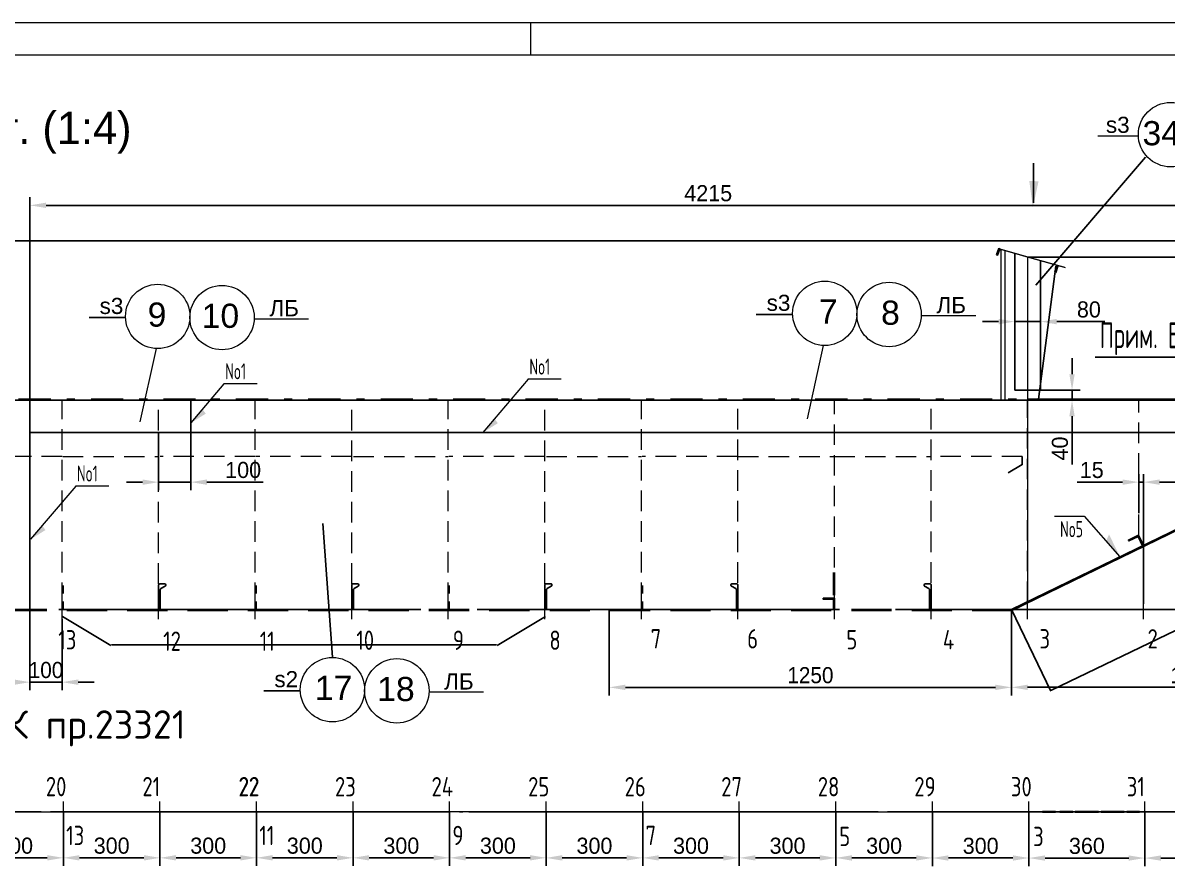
# Model space of a CAD drawing. Header units: millimetres. Extents: x 149544 to 197467, y -3118 to 25363.
# Drawn here: x 158194 to 161749, y 19391 to 22010 of the extents above; entities that cross this region are included whole.
import ezdxf

# ---------------------------------------------------------------- set-up
doc = ezdxf.new("R2010")
doc.units = ezdxf.units.MM
doc.header["$MEASUREMENT"] = 0
for name, pattern in [('DASH1', [187.5, 125, -62.5]), ('DASH13', [50, 25, -25]), ('DASH2', [1300, 1125, -75, 25, -75]), ('DASH5', [225, 100, -50, 25, -50]), ('K5LT32768', [0]), ('K5LT32769', [0]), ('K5LT32777', [95.25, 63.5, -31.75]), ('K5LT32778', [0]), ('K5LT32781', [90, 40, -20, 10, -20]), ('K5LT32784', [95.25, 63.5, -31.75]), ('K5LT32790', [520, 450, -30, 10, -30])]:
    doc.linetypes.add(name, pattern=pattern)
for name, color, linetype in [('pen_035', 1, 'Continuous'), ('pen_7', 1, 'Continuous'), ('Weld', 7, 'Continuous')]:
    doc.layers.add(name, color=color, linetype=linetype)
doc.layers.add('размеры', color=250, linetype='Continuous', lineweight=18)
doc.styles.add('KTEXTSTYLE', font='GOST_AU.SHX', dxfattribs={"width": 0.96, "height": 5})
doc.styles.add('style5', font='arial.ttf', dxfattribs={"height": 3})
doc.dimstyles.new('PB20', dxfattribs={"dimscale": 20, "dimtxt": 2.5, "dimasz": 2.5, "dimexe": 1.25, "dimexo": 0, "dimtad": 1, "dimdec": 0, "dimtxsty": 'Standard', "dimcen": 2.5, "dimclrd": 7, "dimclre": 7, "dimclrt": 4, "dimadec": 0, "dimazin": 0, "dimtfac": 1, "dimtdec": 0, "dimtmove": 0, "dimatfit": 3, "dimfxl": 1.25, "dimarcsym": 0})
doc.dimstyles.new('PB5', dxfattribs={"dimscale": 20, "dimtxt": 2.5, "dimasz": 2.5, "dimexe": 1.25, "dimexo": 0, "dimtad": 1, "dimdec": 0, "dimlfac": 0.25, "dimtxsty": 'Standard', "dimcen": 2.5, "dimclrd": 7, "dimclre": 7, "dimclrt": 4, "dimadec": 0, "dimazin": 0, "dimtfac": 1, "dimtdec": 0, "dimtmove": 0, "dimatfit": 3, "dimfxl": 1.25, "dimarcsym": 0})

# ---------------------------------------------------------------- blocks, each defined once
blk = doc.blocks.new('*D2365')
at = {"color": 7, "lineweight": -2}
for p, q in [((160015.5, 20188.1), (160015.5, 19921.3)), ((161265.5, 20188.1), (161265.5, 19921.3)), ((160065.5, 19946.3), (161215.5, 19946.3))]:
    blk.add_line(p, q, dxfattribs=at)
at = {"color": 7}
for points in [[(160065.5, 19954.6), (160065.5, 19937.9), (160015.5, 19946.3)], [(161215.5, 19954.6), (161215.5, 19937.9), (161265.5, 19946.3)]]:
    blk.add_solid(points, dxfattribs=at)
at = {"layer": 'Defpoints', "color": 0}
for p in [(160015.5, 20188.1), (161265.5, 20188.1), (161265.5, 19946.3)]:
    blk.add_point(p, dxfattribs=at)
at = {"color": 4, "insert": (160640.5, 19983.8), "char_height": 50, "attachment_point": 5}
blk.add_mtext('\\H50.0;\\W0.965;\\Q0;\\H50.0;\\W0.965;\\Q0;\\Q0;1250', dxfattribs=at)
blk = doc.blocks.new('*D2366')
at = {"color": 7, "lineweight": -2}
for p, q in [((162395.5, 20738.1), (162395.5, 19921.4)), ((161265.5, 19987.4), (161265.5, 19921.4)), ((161315.5, 19946.4), (162345.5, 19946.4))]:
    blk.add_line(p, q, dxfattribs=at)
at = {"color": 7}
for points in [[(161315.5, 19954.7), (161315.5, 19938), (161265.5, 19946.4)], [(162345.5, 19954.7), (162345.5, 19938), (162395.5, 19946.4)]]:
    blk.add_solid(points, dxfattribs=at)
at = {"layer": 'Defpoints', "color": 0}
for p in [(162395.5, 20738.1), (161265.5, 19987.4), (162395.5, 19946.4)]:
    blk.add_point(p, dxfattribs=at)
at = {"color": 4, "insert": (161830.5, 19983.9), "char_height": 50, "attachment_point": 5}
blk.add_mtext('\\H50.0;\\W0.965;\\Q0;\\H50.0;\\W0.965;\\Q0;\\Q0;1130', dxfattribs=at)
blk = doc.blocks.new('*D2369')
at = {"color": 7, "lineweight": -2}
for p, q in [((158215.5, 20186.9), (158215.5, 19937.4)), ((158315.5, 20158), (158315.5, 19937.4)), ((158165.5, 19962.4), (158115.5, 19962.4)), ((158315.5, 19962.4), (158215.5, 19962.4)), ((158365.5, 19962.4), (158415.5, 19962.4))]:
    blk.add_line(p, q, dxfattribs=at)
at = {"color": 7}
for points in [[(158165.5, 19970.8), (158165.5, 19954.1), (158215.5, 19962.4)], [(158365.5, 19970.8), (158365.5, 19954.1), (158315.5, 19962.4)]]:
    blk.add_solid(points, dxfattribs=at)
at = {"layer": 'Defpoints', "color": 0}
for p in [(158215.5, 20186.9), (158315.5, 20158), (158215.5, 19962.4)]:
    blk.add_point(p, dxfattribs=at)
at = {"color": 4, "insert": (158265.5, 19999.9), "char_height": 50, "attachment_point": 5}
blk.add_mtext('\\H50.0;\\W0.965;\\Q0;\\H50.0;\\W0.965;\\Q0;\\Q0;100', dxfattribs=at)
blk = doc.blocks.new('*D2378')
at = {"color": 7, "lineweight": -2}
for p, q in [((161660.5, 20487.7), (161660.5, 20608.7)), ((161675.5, 20205.4), (161675.5, 20608.7)), ((161610.5, 20583.7), (161468.9, 20583.7)), ((161675.5, 20583.7), (161660.5, 20583.7)), ((161725.5, 20583.7), (161775.5, 20583.7))]:
    blk.add_line(p, q, dxfattribs=at)
at = {"color": 7}
for points in [[(161610.5, 20592), (161610.5, 20575.3), (161660.5, 20583.7)], [(161725.5, 20592), (161725.5, 20575.3), (161675.5, 20583.7)]]:
    blk.add_solid(points, dxfattribs=at)
at = {"layer": 'Defpoints', "color": 0}
for p in [(161660.5, 20583.7), (161660.5, 20487.7), (161675.5, 20205.4)]:
    blk.add_point(p, dxfattribs=at)
at = {"color": 4, "insert": (161514.7, 20621.2), "char_height": 50, "attachment_point": 5}
blk.add_mtext('15', dxfattribs=at)
blk = doc.blocks.new('*D2380')
at = {"color": 7, "lineweight": -2}
blk.add_arc((161272.4, 20188.1), 579.8, 4.9425, 21.0109, dxfattribs=at)
at = {"color": 7}
for points in [[(161806, 20392.7), (161821.3, 20399.3), (161793.7, 20441.8)], [(161858.4, 20238.4), (161841.7, 20237.7), (161852.2, 20188.1)]]:
    blk.add_solid(points, dxfattribs=at)
at = {"layer": 'Defpoints', "color": 0}
for p in [(162396.8, 20735.4), (161845.6, 20275.3), (152877.7, 20188.1), (161266.8, 20185.4), (161852.2, 20188.1)]:
    blk.add_point(p, dxfattribs=at)
at = {"color": 4, "insert": (161873.9, 20326.7), "char_height": 50, "attachment_point": 5, "rotation": 282.9767}
blk.add_mtext('26°', dxfattribs=at)
blk = doc.blocks.new('*D2381')
at = {"color": 7, "lineweight": -2}
blk.add_line((152874.6, 20181.8), (152788.8, 20181.8), dxfattribs=at)
blk.add_arc((153333.6, 20181.8), 519.8, 149.0633, 174.4868, dxfattribs=at)
at = {"color": 7}
for points in [[(152880.8, 20453.6), (152894.7, 20444.4), (152915.5, 20490.6)], [(152824.5, 20231.3), (152807.9, 20232.1), (152813.8, 20181.8)]]:
    blk.add_solid(points, dxfattribs=at)
at = {"layer": 'Defpoints', "color": 0}
for p in [(152687.5, 20659), (152859.9, 20395.7), (152874.6, 20181.8), (153323.4, 20189.3), (161849, 20181.8)]:
    blk.add_point(p, dxfattribs=at)
at = {"color": 4, "insert": (152782.3, 20263.2), "char_height": 50, "attachment_point": 5, "rotation": 81.5995}
blk.add_mtext('36°', dxfattribs=at)
blk = doc.blocks.new('*D2426')
at = {"color": 7, "lineweight": -2}
for p, q in [((152565.5, 20910.9), (152565.5, 21358.2)), ((152615.5, 21333.2), (162345.5, 21333.2)), ((162395.5, 20907.9), (162395.5, 21358.2))]:
    blk.add_line(p, q, dxfattribs=at)
at = {"color": 7}
for points in [[(152615.5, 21341.6), (152615.5, 21324.9), (152565.5, 21333.2)], [(162345.5, 21341.6), (162345.5, 21324.9), (162395.5, 21333.2)]]:
    blk.add_solid(points, dxfattribs=at)
at = {"layer": 'Defpoints', "color": 0}
for p in [(162395.5, 21333.2), (152565.5, 20910.9), (162395.5, 20907.9)]:
    blk.add_point(p, dxfattribs=at)
at = {"color": 4, "insert": (157480.5, 21370.7), "char_height": 50, "attachment_point": 5}
blk.add_mtext('9830', dxfattribs=at)
blk = doc.blocks.new('*D2452')
at = {"color": 7, "lineweight": -2}
for p, q in [((158019.5, 19560), (158019.5, 19391.8)), ((158319.5, 19560), (158319.5, 19391.8)), ((158069.5, 19416.8), (158269.5, 19416.8))]:
    blk.add_line(p, q, dxfattribs=at)
at = {"color": 7}
for points in [[(158069.5, 19425.2), (158069.5, 19408.5), (158019.5, 19416.8)], [(158269.5, 19425.2), (158269.5, 19408.5), (158319.5, 19416.8)]]:
    blk.add_solid(points, dxfattribs=at)
at = {"layer": 'Defpoints', "color": 0}
for p in [(158019.5, 19560), (158319.5, 19560), (158319.5, 19416.8)]:
    blk.add_point(p, dxfattribs=at)
at = {"color": 4, "insert": (158169.5, 19454.3), "char_height": 50, "attachment_point": 5}
blk.add_mtext('300', dxfattribs=at)
blk = doc.blocks.new('*D2453')
at = {"color": 7, "lineweight": -2}
for p, q in [((158319.5, 19560), (158319.5, 19391.8)), ((158619.5, 19560), (158619.5, 19391.8)), ((158369.5, 19416.8), (158569.5, 19416.8))]:
    blk.add_line(p, q, dxfattribs=at)
at = {"color": 7}
for points in [[(158369.5, 19425.2), (158369.5, 19408.5), (158319.5, 19416.8)], [(158569.5, 19425.2), (158569.5, 19408.5), (158619.5, 19416.8)]]:
    blk.add_solid(points, dxfattribs=at)
at = {"layer": 'Defpoints', "color": 0}
for p in [(158319.5, 19560), (158619.5, 19560), (158619.5, 19416.8)]:
    blk.add_point(p, dxfattribs=at)
at = {"color": 4, "insert": (158469.5, 19454.3), "char_height": 50, "attachment_point": 5}
blk.add_mtext('300', dxfattribs=at)
blk = doc.blocks.new('*D2454')
at = {"color": 7, "lineweight": -2}
for p, q in [((158619.5, 19560), (158619.5, 19391.8)), ((158919.5, 19560), (158919.5, 19391.8)), ((158669.5, 19416.8), (158869.5, 19416.8))]:
    blk.add_line(p, q, dxfattribs=at)
at = {"color": 7}
for points in [[(158669.5, 19425.2), (158669.5, 19408.5), (158619.5, 19416.8)], [(158869.5, 19425.2), (158869.5, 19408.5), (158919.5, 19416.8)]]:
    blk.add_solid(points, dxfattribs=at)
at = {"layer": 'Defpoints', "color": 0}
for p in [(158619.5, 19560), (158919.5, 19560), (158919.5, 19416.8)]:
    blk.add_point(p, dxfattribs=at)
at = {"color": 4, "insert": (158769.5, 19454.3), "char_height": 50, "attachment_point": 5}
blk.add_mtext('300', dxfattribs=at)
blk = doc.blocks.new('*D2455')
at = {"color": 7, "lineweight": -2}
for p, q in [((158919.5, 19560), (158919.5, 19391.8)), ((159219.5, 19560), (159219.5, 19391.8)), ((158969.5, 19416.8), (159169.5, 19416.8))]:
    blk.add_line(p, q, dxfattribs=at)
at = {"color": 7}
for points in [[(158969.5, 19425.2), (158969.5, 19408.5), (158919.5, 19416.8)], [(159169.5, 19425.2), (159169.5, 19408.5), (159219.5, 19416.8)]]:
    blk.add_solid(points, dxfattribs=at)
at = {"layer": 'Defpoints', "color": 0}
for p in [(158919.5, 19560), (159219.5, 19560), (159219.5, 19416.8)]:
    blk.add_point(p, dxfattribs=at)
at = {"color": 4, "insert": (159069.5, 19454.3), "char_height": 50, "attachment_point": 5}
blk.add_mtext('300', dxfattribs=at)
blk = doc.blocks.new('*D2456')
at = {"color": 7, "lineweight": -2}
for p, q in [((159219.5, 19560), (159219.5, 19391.8)), ((159519.5, 19560), (159519.5, 19391.8)), ((159269.5, 19416.8), (159469.5, 19416.8))]:
    blk.add_line(p, q, dxfattribs=at)
at = {"color": 7}
for points in [[(159269.5, 19425.2), (159269.5, 19408.5), (159219.5, 19416.8)], [(159469.5, 19425.2), (159469.5, 19408.5), (159519.5, 19416.8)]]:
    blk.add_solid(points, dxfattribs=at)
at = {"layer": 'Defpoints', "color": 0}
for p in [(159219.5, 19560), (159519.5, 19560), (159519.5, 19416.8)]:
    blk.add_point(p, dxfattribs=at)
at = {"color": 4, "insert": (159369.5, 19454.3), "char_height": 50, "attachment_point": 5}
blk.add_mtext('300', dxfattribs=at)
blk = doc.blocks.new('*D2457')
at = {"color": 7, "lineweight": -2}
for p, q in [((159519.5, 19560), (159519.5, 19391.8)), ((159819.5, 19560), (159819.5, 19391.8)), ((159569.5, 19416.8), (159769.5, 19416.8))]:
    blk.add_line(p, q, dxfattribs=at)
at = {"color": 7}
for points in [[(159569.5, 19425.2), (159569.5, 19408.5), (159519.5, 19416.8)], [(159769.5, 19425.2), (159769.5, 19408.5), (159819.5, 19416.8)]]:
    blk.add_solid(points, dxfattribs=at)
at = {"layer": 'Defpoints', "color": 0}
for p in [(159519.5, 19560), (159819.5, 19560), (159819.5, 19416.8)]:
    blk.add_point(p, dxfattribs=at)
at = {"color": 4, "insert": (159669.5, 19454.3), "char_height": 50, "attachment_point": 5}
blk.add_mtext('300', dxfattribs=at)
blk = doc.blocks.new('*D2458')
at = {"color": 7, "lineweight": -2}
for p, q in [((159819.5, 19560), (159819.5, 19391.6)), ((160119.5, 19560), (160119.5, 19391.6)), ((159869.5, 19416.6), (160069.5, 19416.6))]:
    blk.add_line(p, q, dxfattribs=at)
at = {"color": 7}
for points in [[(159869.5, 19425), (159869.5, 19408.3), (159819.5, 19416.6)], [(160069.5, 19425), (160069.5, 19408.3), (160119.5, 19416.6)]]:
    blk.add_solid(points, dxfattribs=at)
at = {"layer": 'Defpoints', "color": 0}
for p in [(159819.5, 19560), (160119.5, 19560), (160119.5, 19416.6)]:
    blk.add_point(p, dxfattribs=at)
at = {"color": 4, "insert": (159969.5, 19454.1), "char_height": 50, "attachment_point": 5}
blk.add_mtext('300', dxfattribs=at)
blk = doc.blocks.new('*D2459')
at = {"color": 7, "lineweight": -2}
for p, q in [((160119.5, 19560), (160119.5, 19391.6)), ((160419.5, 19560), (160419.5, 19391.6)), ((160169.5, 19416.6), (160369.5, 19416.6))]:
    blk.add_line(p, q, dxfattribs=at)
at = {"color": 7}
for points in [[(160169.5, 19425), (160169.5, 19408.3), (160119.5, 19416.6)], [(160369.5, 19425), (160369.5, 19408.3), (160419.5, 19416.6)]]:
    blk.add_solid(points, dxfattribs=at)
at = {"layer": 'Defpoints', "color": 0}
for p in [(160119.5, 19560), (160419.5, 19560), (160419.5, 19416.6)]:
    blk.add_point(p, dxfattribs=at)
at = {"color": 4, "insert": (160269.5, 19454.1), "char_height": 50, "attachment_point": 5}
blk.add_mtext('300', dxfattribs=at)
blk = doc.blocks.new('*D2460')
at = {"color": 7, "lineweight": -2}
for p, q in [((160419.5, 19560), (160419.5, 19391.6)), ((160719.5, 19560), (160719.5, 19391.6)), ((160469.5, 19416.6), (160669.5, 19416.6))]:
    blk.add_line(p, q, dxfattribs=at)
at = {"color": 7}
for points in [[(160469.5, 19425), (160469.5, 19408.3), (160419.5, 19416.6)], [(160669.5, 19425), (160669.5, 19408.3), (160719.5, 19416.6)]]:
    blk.add_solid(points, dxfattribs=at)
at = {"layer": 'Defpoints', "color": 0}
for p in [(160419.5, 19560), (160719.5, 19560), (160719.5, 19416.6)]:
    blk.add_point(p, dxfattribs=at)
at = {"color": 4, "insert": (160569.5, 19454.1), "char_height": 50, "attachment_point": 5}
blk.add_mtext('300', dxfattribs=at)
blk = doc.blocks.new('*D2461')
at = {"color": 7, "lineweight": -2}
for p, q in [((160719.5, 19560), (160719.5, 19391.5)), ((161019.5, 19560), (161019.5, 19391.5)), ((160769.5, 19416.5), (160969.5, 19416.5))]:
    blk.add_line(p, q, dxfattribs=at)
at = {"color": 7}
for points in [[(160769.5, 19424.8), (160769.5, 19408.1), (160719.5, 19416.5)], [(160969.5, 19424.8), (160969.5, 19408.1), (161019.5, 19416.5)]]:
    blk.add_solid(points, dxfattribs=at)
at = {"layer": 'Defpoints', "color": 0}
for p in [(160719.5, 19560), (161019.5, 19560), (161019.5, 19416.5)]:
    blk.add_point(p, dxfattribs=at)
at = {"color": 4, "insert": (160869.5, 19454), "char_height": 50, "attachment_point": 5}
blk.add_mtext('300', dxfattribs=at)
blk = doc.blocks.new('*D2462')
at = {"color": 7, "lineweight": -2}
for p, q in [((161019.5, 19560), (161019.5, 19391.3)), ((161319.5, 19560), (161319.5, 19391.3)), ((161069.5, 19416.3), (161269.5, 19416.3))]:
    blk.add_line(p, q, dxfattribs=at)
at = {"color": 7}
for points in [[(161069.5, 19424.6), (161069.5, 19407.9), (161019.5, 19416.3)], [(161269.5, 19424.6), (161269.5, 19407.9), (161319.5, 19416.3)]]:
    blk.add_solid(points, dxfattribs=at)
at = {"layer": 'Defpoints', "color": 0}
for p in [(161019.5, 19560), (161319.5, 19560), (161319.5, 19416.3)]:
    blk.add_point(p, dxfattribs=at)
at = {"color": 4, "insert": (161169.5, 19453.8), "char_height": 50, "attachment_point": 5}
blk.add_mtext('300', dxfattribs=at)
blk = doc.blocks.new('*D2463')
at = {"color": 7, "lineweight": -2}
for p, q in [((161319.5, 19560), (161319.5, 19391.1)), ((161679.5, 19560), (161679.5, 19391.1)), ((161369.5, 19416.1), (161629.5, 19416.1))]:
    blk.add_line(p, q, dxfattribs=at)
at = {"color": 7}
for points in [[(161369.5, 19424.4), (161369.5, 19407.8), (161319.5, 19416.1)], [(161629.5, 19424.4), (161629.5, 19407.8), (161679.5, 19416.1)]]:
    blk.add_solid(points, dxfattribs=at)
at = {"layer": 'Defpoints', "color": 0}
for p in [(161319.5, 19560), (161679.5, 19560), (161679.5, 19416.1)]:
    blk.add_point(p, dxfattribs=at)
at = {"color": 4, "insert": (161499.5, 19453.6), "char_height": 50, "attachment_point": 5}
blk.add_mtext('360', dxfattribs=at)
blk = doc.blocks.new('*D2464')
at = {"color": 7, "lineweight": -2}
for p, q in [((161679.5, 19560), (161679.5, 19391.1)), ((162039.5, 19560), (162039.5, 19391.1)), ((161729.5, 19416.1), (161989.5, 19416.1))]:
    blk.add_line(p, q, dxfattribs=at)
at = {"color": 7}
for points in [[(161729.5, 19424.4), (161729.5, 19407.8), (161679.5, 19416.1)], [(161989.5, 19424.4), (161989.5, 19407.8), (162039.5, 19416.1)]]:
    blk.add_solid(points, dxfattribs=at)
at = {"layer": 'Defpoints', "color": 0}
for p in [(161679.5, 19560), (162039.5, 19560), (162039.5, 19416.1)]:
    blk.add_point(p, dxfattribs=at)
at = {"color": 4, "insert": (161859.5, 19453.6), "char_height": 50, "attachment_point": 5}
blk.add_mtext('360', dxfattribs=at)
blk = doc.blocks.new('*D2431')
at = {"color": 7, "lineweight": -2}
for p, q in [((158215.5, 20807.9), (158215.5, 21468.4)), ((158265.5, 21443.4), (162380.5, 21443.4)), ((162430.5, 20807.9), (162430.5, 21468.4))]:
    blk.add_line(p, q, dxfattribs=at)
at = {"color": 7}
for points in [[(158265.5, 21451.7), (158265.5, 21435.1), (158215.5, 21443.4)], [(162380.5, 21451.7), (162380.5, 21435.1), (162430.5, 21443.4)]]:
    blk.add_solid(points, dxfattribs=at)
at = {"layer": 'Defpoints', "color": 0}
for p in [(162430.5, 21443.4), (158215.5, 20807.9), (162430.5, 20807.9)]:
    blk.add_point(p, dxfattribs=at)
at = {"color": 4, "insert": (160323, 21480.9), "char_height": 50, "attachment_point": 5}
blk.add_mtext('4215', dxfattribs=at)
blk = doc.blocks.new('*D2432')
at = {"color": 7, "lineweight": -2}
for p, q in [((158615.5, 20738.1), (158615.5, 20558.7)), ((158715.5, 20738.1), (158715.5, 20558.7)), ((158565.5, 20583.7), (158515.5, 20583.7)), ((158615.5, 20583.7), (158715.5, 20583.7)), ((158765.5, 20583.7), (158940.5, 20583.7))]:
    blk.add_line(p, q, dxfattribs=at)
at = {"color": 7}
for points in [[(158565.5, 20592), (158565.5, 20575.3), (158615.5, 20583.7)], [(158765.5, 20592), (158765.5, 20575.3), (158715.5, 20583.7)]]:
    blk.add_solid(points, dxfattribs=at)
at = {"layer": 'Defpoints', "color": 0}
for p in [(158615.5, 20738.1), (158715.5, 20738.1), (158715.5, 20583.7)]:
    blk.add_point(p, dxfattribs=at)
at = {"color": 4, "insert": (158878, 20621.2), "char_height": 50, "attachment_point": 5}
blk.add_mtext('100', dxfattribs=at)
blk = doc.blocks.new('*D3663')
at = {"color": 7, "lineweight": -2}
for p, q in [((161453.4, 20919), (161453.4, 20969)), ((161315, 20869), (161478.4, 20869)), ((161453.4, 20869), (161453.4, 20838.1)), ((161315.5, 20838.1), (161478.4, 20838.1)), ((161453.4, 20788.1), (161453.4, 20638.1))]:
    blk.add_line(p, q, dxfattribs=at)
at = {"color": 7}
for points in [[(161445, 20919), (161461.7, 20919), (161453.4, 20869)], [(161445, 20788.1), (161461.7, 20788.1), (161453.4, 20838.1)]]:
    blk.add_solid(points, dxfattribs=at)
at = {"layer": 'Defpoints', "color": 0}
for p in [(161315, 20869), (161315.5, 20838.1), (161453.4, 20838.1)]:
    blk.add_point(p, dxfattribs=at)
at = {"color": 4, "insert": (161415.9, 20688.1), "char_height": 50, "attachment_point": 5, "rotation": 90}
blk.add_mtext('40', dxfattribs=at)
blk = doc.blocks.new('*D3664')
at = {"color": 7, "lineweight": -2}
for p, q in [((161225.4, 21082.3), (161175.4, 21082.3)), ((161275.4, 20869), (161275.4, 21107.3)), ((161275.4, 21082.3), (161355.7, 21082.3)), ((161355.7, 20869), (161355.7, 21107.3)), ((161405.7, 21082.3), (161555.7, 21082.3))]:
    blk.add_line(p, q, dxfattribs=at)
at = {"color": 7}
for points in [[(161225.4, 21090.6), (161225.4, 21073.9), (161275.4, 21082.3)], [(161405.7, 21090.6), (161405.7, 21073.9), (161355.7, 21082.3)]]:
    blk.add_solid(points, dxfattribs=at)
at = {"layer": 'Defpoints', "color": 0}
for p in [(161355.7, 21082.3), (161275.4, 20869), (161355.7, 20869)]:
    blk.add_point(p, dxfattribs=at)
at = {"color": 4, "insert": (161505.7, 21119.8), "char_height": 50, "attachment_point": 5}
blk.add_mtext('80', dxfattribs=at)
blk = doc.blocks.new('*D3665')
at = {"color": 7, "lineweight": -2}
for p, q in [((161315.5, 21282.9), (162083.5, 21282.9)), ((162058.5, 21232.9), (162058.5, 20891.1)), ((161315.5, 20841.1), (162083.5, 20841.1))]:
    blk.add_line(p, q, dxfattribs=at)
at = {"color": 7}
for points in [[(162050.2, 21232.9), (162066.9, 21232.9), (162058.5, 21282.9)], [(162050.2, 20891.1), (162066.9, 20891.1), (162058.5, 20841.1)]]:
    blk.add_solid(points, dxfattribs=at)
at = {"layer": 'Defpoints', "color": 0}
for p in [(161315.5, 21282.9), (161315.5, 20841.1), (162058.5, 20841.1)]:
    blk.add_point(p, dxfattribs=at)
at = {"color": 4, "insert": (162021, 21062), "char_height": 50, "attachment_point": 5, "rotation": 90}
blk.add_mtext('450*', dxfattribs=at)
blk = doc.blocks.new('*D3778')
at = {"layer": 'Defpoints', "color": 0}
for p in [(162396.8, 20735.4), (162518.8, 20483.4), (161265.5, 20188.1)]:
    blk.add_point(p, dxfattribs=at)
at = {"layer": 'размеры', "color": 7, "lineweight": -2}
for p, q in [((162396.8, 20735.4), (162519.3, 20482.2)), ((161389.7, 19937.1), (162516.5, 20482.3)), ((161265.5, 20188.1), (161388, 19934.9))]:
    blk.add_line(p, q, dxfattribs=at)
at = {"layer": 'размеры', "color": 7}
for points in [[(162516.7, 20481.9), (162516.4, 20482.6), (162518.8, 20483.4)], [(161389.5, 19937.5), (161389.9, 19936.8), (161387.5, 19936.1)]]:
    blk.add_solid(points, dxfattribs=at)
at = {"layer": 'размеры', "color": 4, "insert": (161952.3, 20211.4), "char_height": 2.5, "attachment_point": 5, "rotation": 25.8166}
blk.add_mtext('1257', dxfattribs=at)

msp = doc.modelspace()

# ---------------------------------------------------------------- hatches: boundary and pattern name
for points in [[(161349.4, 21518.2), (161320.5, 21519.1), (161331.7, 21437.2)], [(161559.3, 20400.6), (161568.3, 20421.5), (161602.2, 20352)]]:
    msp.add_hatch(color=0).paths.add_polyline_path(points)

# ---------------------------------------------------------------- linework, layer by layer
at = {"color": 7, "linetype": 'K5LT32768', "lineweight": 18}
for p, q in [((168190.4, 22010.1), (151370.4, 22010.1)), ((159770.4, 22010.1), (159770.4, 21910.1))]:
    msp.add_line(p, q, dxfattribs=at)
at = {"color": 1, "linetype": 'K5LT32769', "lineweight": 18, "true_color": 0xff0000}
msp.add_line((168090.4, 21910.1), (151770.4, 21910.1), dxfattribs=at)
at = {"color": 0, "linetype": 'K5LT32768', "lineweight": 18}
for p, q in [((161533.9, 21659.7), (161659.1, 21659.7)), ((158912.4, 21091.4), (159081.4, 21091.4)), ((160985, 21101.1), (161154, 21101.1)), ((158608, 20998.4), (158557.4, 20770.5)), ((160680.6, 21008.1), (160630, 20780.1)), ((158818.4, 20889), (158715.5, 20767.6)), ((158921.7, 20889), (158818.1, 20889)), ((159763.2, 20903.5), (159623.1, 20738.1)), ((159866.6, 20903.5), (159763, 20903.5)), ((158357.7, 20571.5), (158217.6, 20406.2)), ((158461.1, 20571.5), (158357.4, 20571.5)), ((161398.5, 20477.5), (161491.4, 20477.5)), ((161491.2, 20477.5), (161602.2, 20352)), ((159455.4, 19932.2), (159624.4, 19932.2)), ((158319.5, 19528), (158319.5, 19592)), ((158619.5, 19528), (158619.5, 19592)), ((158919.5, 19528), (158919.5, 19592)), ((159219.5, 19528), (159219.5, 19592)), ((159519.5, 19528), (159519.5, 19592)), ((159819.5, 19528), (159819.5, 19592)), ((160119.5, 19528), (160119.5, 19592)), ((160419.5, 19528), (160419.5, 19592)), ((160719.5, 19528), (160719.5, 19592)), ((161019.5, 19528), (161019.5, 19592)), ((161319.5, 19528), (161319.5, 19592)), ((161679.5, 19528), (161679.5, 19592))]:
    msp.add_line(p, q, dxfattribs=at)
at = {"color": 7}
for p, q in [((161341, 21196), (161681.6, 21592.8)), ((161333.5, 21574.6), (161333.5, 21451.4)), ((161275.4, 20869), (161275.4, 21294.4)), ((161355.7, 20869), (161355.7, 21271.4)), ((161349.1, 20841.1), (161402.6, 21254.1)), ((161315.5, 20869), (161275.4, 20869)), ((161316, 20869), (161290.9, 20869)), ((161315, 20869), (161340.2, 20869)), ((161315.5, 20869), (161355.7, 20869)), ((158715.5, 20738.1), (158715.5, 20838.1)), ((158315.5, 20738.1), (158415.5, 20738.1)), ((158615.5, 20738.1), (158715.5, 20738.1)), ((159156.1, 20039.7), (159125.1, 20455.7))]:
    msp.add_line(p, q, dxfattribs=at)
at = {"color": 0, "linetype": 'K5LT32769', "lineweight": 18}
for p, q in [((161233.7, 20841.1), (161233.7, 21306.4)), ((161245.7, 20841.1), (161245.7, 21303))]:
    msp.add_line(p, q, dxfattribs=at)
for p, q in [((158399.3, 21094.6), (158510, 21094.6)), ((160471.9, 21104.2), (160582.6, 21104.2)), ((158942.3, 19935.3), (159053, 19935.3))]:
    msp.add_line(p, q)
at = {"color": 0, "linetype": 'DASH5'}
for p, q in [((155705.4, 20841.1), (161575.5, 20841.1)), ((155705.4, 20838.1), (161575.5, 20838.1)), ((161575.5, 20841.1), (162860.5, 20841.1)), ((161575.5, 20838.1), (162585.5, 20838.1))]:
    msp.add_line(p, q, dxfattribs=at)
at = {"color": 0, "linetype": 'K5LT32777', "lineweight": 18}
for p, q in [((158315.5, 20208.1), (158315.5, 20838.1)), ((158615.5, 20268.1), (158615.5, 20838.1)), ((158915.5, 20208.1), (158915.5, 20838.1)), ((159215.5, 20268.1), (159215.5, 20838.1)), ((159515.5, 20208.1), (159515.5, 20838.1)), ((159815.5, 20268.1), (159815.5, 20838.1)), ((160115.5, 20208.1), (160115.5, 20838.1)), ((160415.5, 20271.4), (160415.5, 20838.1)), ((160715.5, 20223.1), (160715.5, 20838.1)), ((161015.5, 20271.4), (161015.5, 20838.1)), ((161660.5, 20419.3), (161660.5, 20838.1)), ((158315.5, 20663.1), (158020.5, 20663.1)), ((158317.5, 20663.1), (158615.5, 20663.1)), ((158915.5, 20663.1), (158620.5, 20663.1)), ((159215.5, 20663.1), (158917.5, 20663.1)), ((159220.5, 20663.1), (159515.5, 20663.1)), ((159815.5, 20663.1), (159517.5, 20663.1)), ((159820.5, 20663.1), (160115.5, 20663.1)), ((160413.5, 20663.1), (160117.5, 20663.1)), ((160415.5, 20663.1), (160713.5, 20663.1)), ((160715.5, 20663.1), (161013.5, 20663.1)), ((161298.5, 20663.1), (161015.5, 20663.1))]:
    msp.add_line(p, q, dxfattribs=at)
at = {"color": 3, "linetype": 'K5LT32784'}
msp.add_line((161315.5, 20211.5), (161315.5, 20838.1), dxfattribs=at)
at = {"color": 0}
for p, q in [((161265.5, 20188.1), (162395.5, 20738.1)), ((161266.8, 20185.4), (162396.8, 20735.4))]:
    msp.add_line(p, q, dxfattribs=at)
at = {"color": 0, "linetype": 'DASH1'}
for p, q in [((160712.5, 20232.6), (160712.5, 20303.1)), ((160715.5, 20232.6), (160715.5, 20303.1)), ((155705.4, 20188.1), (161265.5, 20188.1)), ((155705.4, 20185.1), (161265.5, 20185.1))]:
    msp.add_line(p, q, dxfattribs=at)
at = {"color": 0, "linetype": 'DASH13'}
for p, q in [((158315.5, 20188.1), (158315.5, 20263.1)), ((158318.5, 20188.1), (158318.5, 20263.1)), ((158915.5, 20188.1), (158915.5, 20263.1)), ((158918.5, 20188.1), (158918.5, 20263.1)), ((159515.5, 20188.1), (159515.5, 20263.1)), ((159518.5, 20188.1), (159518.5, 20263.1)), ((160115.5, 20188.1), (160115.5, 20263.1)), ((160118.5, 20188.1), (160118.5, 20263.1))]:
    msp.add_line(p, q, dxfattribs=at)
at = {"color": 0, "linetype": 'K5LT32778', "lineweight": 18}
for p, q in [((158315.5, 20158), (158315.5, 20205.4)), ((158615.5, 20158), (158615.5, 20205.4)), ((158915.5, 20158), (158915.5, 20205.4)), ((159215.5, 20158), (159215.5, 20205.4)), ((159515.5, 20158), (159515.5, 20205.4)), ((159815.5, 20158), (159815.5, 20205.4)), ((160115.5, 20158), (160115.5, 20205.4)), ((160415.5, 20158), (160415.5, 20205.4)), ((160715.5, 20158), (160715.5, 20205.4)), ((161015.5, 20158), (161015.5, 20205.4)), ((161315.5, 20158), (161315.5, 20205.4)), ((161675.5, 20158), (161675.5, 20205.4)), ((158319.5, 19529.9), (158319.5, 19577.3)), ((158619.5, 19529.9), (158619.5, 19577.3)), ((158919.5, 19529.9), (158919.5, 19577.3)), ((159219.5, 19529.9), (159219.5, 19577.3)), ((159519.5, 19529.9), (159519.5, 19577.3)), ((159819.5, 19529.9), (159819.5, 19577.3)), ((160119.5, 19529.9), (160119.5, 19577.3)), ((160419.5, 19529.9), (160419.5, 19577.3)), ((160719.5, 19529.9), (160719.5, 19577.3)), ((161019.5, 19529.9), (161019.5, 19577.3)), ((161319.5, 19529.9), (161319.5, 19577.3)), ((161679.5, 19529.9), (161679.5, 19577.3))]:
    msp.add_line(p, q, dxfattribs=at)
at = {"color": 0, "linetype": 'DASH2'}
for p, q in [((155705.4, 20188.1), (162761, 20188.1)), ((155679.7, 19560), (162765, 19560))]:
    msp.add_line(p, q, dxfattribs=at)
at = {"color": 0, "linetype": 'K5LT32790', "lineweight": 18}
for p, q in [((155200.6, 19560.2), (162419.5, 19560.2)), ((155430.6, 19560), (162649.5, 19560))]:
    msp.add_line(p, q, dxfattribs=at)
at = {"color": 0, "linetype": 'K5LT32781', "lineweight": 18}
for p, q in [((161361.5, 19561.5), (161415.7, 19561.5)), ((161361.5, 19558.5), (161415.7, 19558.5)), ((161415.7, 19561.5), (161463.4, 19561.5)), ((161415.7, 19558.5), (161463.4, 19558.5)), ((161463.4, 19561.5), (161495.7, 19561.5)), ((161463.4, 19558.5), (161495.7, 19558.5)), ((161495.7, 19561.5), (161543.4, 19561.5)), ((161495.7, 19558.5), (161543.4, 19558.5)), ((161543.4, 19561.5), (161575.7, 19561.5)), ((161543.4, 19558.5), (161575.7, 19558.5)), ((161575.7, 19561.5), (161623.4, 19561.5)), ((161575.7, 19558.5), (161623.4, 19558.5)), ((161623.4, 19561.5), (161677.5, 19561.5)), ((161623.4, 19558.5), (161677.5, 19558.5))]:
    msp.add_line(p, q, dxfattribs=at)
at = {"color": 7}
for points in [[(161218.6, 21289.9), (161221.9, 21288.7), (161228.8, 21308.1), (161225.6, 21309.3)], [(161399.9, 21235.6), (161403.2, 21234.7), (161408.9, 21254.5), (161405.6, 21255.5)]]:
    msp.add_lwpolyline(points, close=True, dxfattribs=at)
at = {"color": 7, "const_width": 4}
for points in [[(161315.5, 21282.9), (161224.8, 21308.9)], [(161315.5, 21282.9), (161433.1, 21250)]]:
    msp.add_lwpolyline(points, dxfattribs=at)
at = {"color": 0, "linetype": 'K5LT32777', "lineweight": 18, "const_width": 4}
msp.add_lwpolyline([(161315.5, 20212.4), (161315.5, 21282.9)], dxfattribs=at)
at = {"color": 0}
for points in [[(161525.7, 20971.5), (161893.3, 20971.5), (162102.8, 20721.4)], [(161675.5, 20387.7), (161672.8, 20386.3), (161658.8, 20415.1), (161630.1, 20401.1), (161628.7, 20403.8), (161660.2, 20419.1), (161675.5, 20387.7)], [(158615.5, 20188.1), (158620.5, 20188.1), (158620.5, 20249.7), (158620.8, 20251), (158621.5, 20252.2), (158622.5, 20253.1), (158635.5, 20260.6), (158636.8, 20261.8), (158637.5, 20263.4), (158637.4, 20265.1), (158636.6, 20266.7), (158635.2, 20267.7), (158633.5, 20268.1), (158619.5, 20268.1), (158618, 20267.8), (158616.7, 20266.9), (158615.8, 20265.6), (158615.5, 20264.1), (158615.5, 20188.1)], [(159215.5, 20188.1), (159220.5, 20188.1), (159220.5, 20249.7), (159220.8, 20251), (159221.5, 20252.2), (159222.5, 20253.1), (159235.5, 20260.6), (159236.8, 20261.8), (159237.5, 20263.4), (159237.4, 20265.1), (159236.6, 20266.7), (159235.2, 20267.7), (159233.5, 20268.1), (159219.5, 20268.1), (159218, 20267.8), (159216.7, 20266.9), (159215.8, 20265.6), (159215.5, 20264.1), (159215.5, 20188.1)], [(159815.5, 20188.1), (159820.5, 20188.1), (159820.5, 20249.7), (159820.8, 20251), (159821.5, 20252.2), (159822.5, 20253.1), (159835.5, 20260.6), (159836.8, 20261.8), (159837.5, 20263.4), (159837.4, 20265.1), (159836.6, 20266.7), (159835.2, 20267.7), (159833.5, 20268.1), (159819.5, 20268.1), (159818, 20267.8), (159816.7, 20266.9), (159815.8, 20265.6), (159815.5, 20264.1), (159815.5, 20188.1)], [(160415.5, 20188.1), (160410.5, 20188.1), (160410.5, 20249.7), (160410.3, 20251), (160409.6, 20252.2), (160408.5, 20253.1), (160395.5, 20260.6), (160394.3, 20261.8), (160393.6, 20263.4), (160393.7, 20265.1), (160394.5, 20266.7), (160395.8, 20267.7), (160397.5, 20268.1), (160411.5, 20268.1), (160413.1, 20267.8), (160414.4, 20266.9), (160415.2, 20265.6), (160415.5, 20264.1), (160415.5, 20188.1)], [(161015.5, 20188.1), (161010.5, 20188.1), (161010.5, 20249.7), (161010.3, 20251), (161009.6, 20252.2), (161008.5, 20253.1), (160995.5, 20260.6), (160994.3, 20261.8), (160993.6, 20263.4), (160993.7, 20265.1), (160994.5, 20266.7), (160995.8, 20267.7), (160997.5, 20268.1), (161011.5, 20268.1), (161013.1, 20267.8), (161014.4, 20266.9), (161015.2, 20265.6), (161015.5, 20264.1), (161015.5, 20188.1)], [(160715.5, 20188.1), (160712.5, 20188.1), (160712.5, 20220.1), (160680.5, 20220.1), (160680.5, 20223.1), (160715.5, 20223.1), (160715.5, 20188.1)]]:
    msp.add_lwpolyline(points, dxfattribs=at)
at = {"color": 0, "linetype": 'Continuous'}
for points in [[(158215.5, 20188.1), (158215.5, 20838.1), (155705.4, 20838.1)], [(162833.2, 20838.1), (158215.5, 20838.1), (158215.5, 20738.1), (162430.5, 20738.1)], [(162430.5, 20738.1), (158215.5, 20738.1), (158215.5, 20188.1)], [(161298.5, 20663.1), (161298.5, 20638.1), (161255.2, 20613.1)]]:
    msp.add_lwpolyline(points, dxfattribs=at)
at = {"color": 0, "linetype": 'K5LT32768', "lineweight": 18}
for centre in [(161759.4, 21663), (158612.5, 21098.3), (158812.4, 21094.7), (160685.1, 21108), (160885, 21104.3), (159155.5, 19939.1), (159355.5, 19935.5)]:
    msp.add_circle(centre, 100, dxfattribs=at)
at = {"layer": 'pen_035', "color": 0, "linetype": 'Continuous'}
for p, q in [((158317, 20165.9), (158467, 20075.9)), ((159667.1, 20075.9), (159817.1, 20165.9)), ((158468.5, 20078.4), (159665.5, 20078.4))]:
    msp.add_line(p, q, dxfattribs=at)
at = {"layer": 'Weld', "color": 0, "linetype": 'ByBlock'}
for points in [[(158751.3, 20810.2), (158761.8, 20796.3), (158715.5, 20767.6)], [(159658.9, 20780.7), (159669.4, 20766.7), (159623.1, 20738.1)], [(158253.4, 20448.7), (158263.8, 20434.8), (158217.6, 20406.2)]]:
    msp.add_solid(points, dxfattribs=at)

# ---------------------------------------------------------------- texts
at = {"color": 5, "style": 'KTEXTSTYLE', "width": 0.965}
for s, p in [('20', (158265, 19608.1)), ('21', (158565, 19608.1)), ('22', (158863.4, 19607.7)), ('22', (158865, 19608.1)), ('23', (159163.4, 19607.7)), ('24', (159463.4, 19607.7)), ('25', (159763.4, 19607.7)), ('26', (160063.4, 19607.7)), ('27', (160363.4, 19607.7)), ('28', (160663.4, 19607.7)), ('29', (160963.4, 19607.7)), ('30', (161263.4, 19607.8)), ('31', (161623.4, 19607.8))]:
    msp.add_text(s, height=60, dxfattribs=at).set_placement(p)
at = {"color": 0, "style": 'KTEXTSTYLE'}
for s, insert, char_height, attachment_point in [('{\\H32x;\\W0.765;\\C6;\\c16711935;Прим. В-В}', (161539.4, 21079.8), 2.5, 1), ('\\H3.5;\\W0.965;\\Q15;\\Q0;\\W0.765;\\H50.00;{\\c16711935;No1}', (158822.6, 20953), 2.5, 1), ('\\H3.5;\\W0.965;\\Q15;\\Q0;\\W0.765;\\H50.00;{\\c16711935;No1}', (159767.5, 20967.5), 2.5, 1), ('\\H3.5;\\W0.965;\\Q15;\\Q0;\\W0.765;\\H50.00;{\\c16711935;No1}', (158361.9, 20635.5), 2.5, 1), ('\\H3.5;\\W0.965;\\Q15;\\Q0;\\W0.765;\\H50.00;{\\c16711935;No5}', (161487.4, 20462.7), 2.5, 3), ('{\\H24x;\\W0.965;\\C6;13}', (158303.6, 20124.1), 2.5, 1), ('{\\H24x;\\W0.965;\\C6;10}', (159229.5, 20122.7), 2.5, 1), ('{\\H24x;\\W0.965;\\C6;9}', (159529.5, 20122.7), 2.5, 1), ('{\\H24x;\\W0.965;\\C6;8}', (159829.5, 20122.7), 2.5, 1), ('{\\H24x;\\W0.965;\\C6;7}', (160144.2, 20127.1), 2.5, 1), ('{\\H24x;\\W0.965;\\C6;6}', (160444.2, 20127.1), 2.5, 1), ('{\\H24x;\\W0.965;\\C6;5}', (160752.2, 20124.4), 2.5, 1), ('{\\H24x;\\W0.965;\\C6;4}', (161052.2, 20124.4), 2.5, 1), ('{\\H24x;\\W0.965;\\C6;3}', (161352.2, 20127.1), 2.5, 1), ('{\\H24x;\\W0.965;\\C6;2}', (161688, 20127.1), 2.5, 1), ('{\\H24x;\\W0.965;\\C6;12}', (158629.5, 20119.7), 2.5, 1), ('{\\H24x;\\W0.965;\\C6;11}', (158929.5, 20119.7), 2.5, 1), ('{\\H28x;\\W1.215;\\C2;Практическая шпация для пр.ДШК пр.23321}', (156321.3, 19875), 3.15, 1), ('{\\H24x;\\W0.965;\\C6;13}', (158328.2, 19516.3), 2.5, 1), ('{\\H24x;\\W0.965;\\C6;11}', (158928.2, 19516.3), 2.5, 1), ('{\\H24x;\\W0.965;\\C6;9}', (159528.2, 19516.3), 2.5, 1), ('{\\H24x;\\W0.965;\\C6;7}', (160128.2, 19516.3), 2.5, 1), ('{\\H24x;\\W0.965;\\C6;5}', (160730.1, 19513.2), 2.5, 1), ('{\\H24x;\\W0.965;\\C6;3}', (161332.5, 19513.2), 2.5, 1)]:
    msp.add_mtext(s, dxfattribs=dict(at, insert=insert, char_height=char_height, attachment_point=attachment_point))
at = {"layer": 'pen_7', "color": 0, "style": 'style5', "width": 0.965}
msp.add_text('Вид на правый борт. (1:4)', height=100, dxfattribs=at).set_placement((156918.1, 21633.9))
at = {"layer": 'pen_7', "color": 0, "style": 'style5'}
for s, p in [('s3', (161558.6, 21668.6)), ('s3', (158432.1, 21106)), ('s3', (160504.6, 21115.7)), ('ЛБ', (161032.3, 21108.5)), ('ЛБ', (158959.7, 21098.9)), ('s2', (158975.1, 19946.8)), ('ЛБ', (159502.7, 19939.6))]:
    msp.add_text(s, height=50, dxfattribs=at).set_placement(p)
at = {"layer": 'pen_7', "color": 2, "style": 'style5'}
for s, p in [('340', (161672.3, 21630)), ('9', (158581.3, 21066.6)), ('10', (158749.2, 21062.9)), ('7', (160666.6, 21076.2)), ('8', (160860, 21072.5)), ('17', (159101, 19907.3)), ('18', (159294.5, 19903.7))]:
    msp.add_text(s, height=75, dxfattribs=at).set_placement(p)

# ---------------------------------------------------------------- dimensions: what is measured, and where the dimension line sits
at = {"color": 7}
dim = msp.add_linear_dim(base=(162430.5, 21443.4), p1=(158215.5, 20807.9), p2=(162430.5, 20807.9), text='4215', dimstyle='PB5', dxfattribs=at)
dim.commit()
dim.dimension.update_dxf_attribs({"geometry": '*D2431', "text_midpoint": (160323, 21443.4), "dimtype": 160})
for base, p1, p2, text, picture, middle in [((162395.5, 21333.2), (152565.5, 20910.9), (162395.5, 20907.9), '9830', '*D2426', (157480.5, 21370.7)), ((161355.7, 21082.3), (161275.4, 20869), (161355.7, 20869), '80', '*D3664', (161505.7, 21119.8)), ((158715.5, 20583.7), (158615.5, 20738.1), (158715.5, 20738.1), '100', '*D2432', (158878, 20621.2))]:
    dim = msp.add_linear_dim(base=base, p1=p1, p2=p2, text=text, dimstyle='PB5', dxfattribs=at)
    dim.commit()
    dim.dimension.update_dxf_attribs({"geometry": picture, "text_midpoint": middle})
for base, p1, p2, text, picture, middle in [((162058.5, 20841.1), (161315.5, 21282.9), (161315.5, 20841.1), '450*', '*D3665', (162021, 21062)), ((161453.4, 20838.1), (161315, 20869), (161315.5, 20838.1), '40', '*D3663', (161415.9, 20688.1))]:
    dim = msp.add_linear_dim(base=base, p1=p1, p2=p2, angle=90, text=text, dimstyle='PB5', dxfattribs=at)
    dim.commit()
    dim.dimension.update_dxf_attribs({"geometry": picture, "text_midpoint": middle})
at = {"color": 0}
dim = msp.add_angular_dim_2l(base=(161845.6, 20275.3), line1=((152877.7, 20188.1), (161852.2, 20188.1)), line2=((161266.8, 20185.4), (162396.8, 20735.4)), dimstyle='PB20', dxfattribs=at)
dim.commit()
dim.dimension.update_dxf_attribs({"geometry": '*D2380', "text_midpoint": (161873.9, 20326.7)})
for base, p1, p2, text, picture, middle in [((162395.5, 19946.4), (161265.5, 19987.4), (162395.5, 20738.1), '\\H50.0;\\W0.965;\\Q0;\\H50.0;\\W0.965;\\Q0;\\Q0;1130', '*D2366', (161830.5, 19946.4)), ((158215.5, 19962.4), (158315.5, 20158), (158215.5, 20186.9), '\\H50.0;\\W0.965;\\Q0;\\H50.0;\\W0.965;\\Q0;\\Q0;100', '*D2369', (158265.5, 19962.4)), ((161265.5, 19946.3), (160015.5, 20188.1), (161265.5, 20188.1), '\\H50.0;\\W0.965;\\Q0;\\H50.0;\\W0.965;\\Q0;\\Q0;1250', '*D2365', (160640.5, 19946.3))]:
    dim = msp.add_linear_dim(base=base, p1=p1, p2=p2, text=text, dimstyle='PB20', dxfattribs=at)
    dim.commit()
    dim.dimension.update_dxf_attribs({"geometry": picture, "text_midpoint": middle, "dimtype": 160})
dim = msp.add_angular_dim_2l(base=(152859.9, 20395.7), line1=((152874.6, 20181.8), (161849, 20181.8)), line2=((152687.5, 20659), (153323.4, 20189.3)), dimstyle='PB20', dxfattribs=at)
dim.commit()
dim.dimension.update_dxf_attribs({"geometry": '*D2381', "text_midpoint": (152819.4, 20257.7), "dimtype": 162})
for base, p1, p2, picture, middle in [((161660.5, 20583.7), (161675.5, 20205.4), (161660.5, 20487.7), '*D2378', (161514.7, 20621.2)), ((158319.5, 19416.8), (158019.5, 19560), (158319.5, 19560), '*D2452', (158169.5, 19454.3)), ((158619.5, 19416.8), (158319.5, 19560), (158619.5, 19560), '*D2453', (158469.5, 19454.3)), ((158919.5, 19416.8), (158619.5, 19560), (158919.5, 19560), '*D2454', (158769.5, 19454.3)), ((159219.5, 19416.8), (158919.5, 19560), (159219.5, 19560), '*D2455', (159069.5, 19454.3)), ((159519.5, 19416.8), (159219.5, 19560), (159519.5, 19560), '*D2456', (159369.5, 19454.3)), ((159819.5, 19416.8), (159519.5, 19560), (159819.5, 19560), '*D2457', (159669.5, 19454.3)), ((160119.5, 19416.6), (159819.5, 19560), (160119.5, 19560), '*D2458', (159969.5, 19454.1)), ((160419.5, 19416.6), (160119.5, 19560), (160419.5, 19560), '*D2459', (160269.5, 19454.1)), ((160719.5, 19416.6), (160419.5, 19560), (160719.5, 19560), '*D2460', (160569.5, 19454.1)), ((161019.5, 19416.5), (160719.5, 19560), (161019.5, 19560), '*D2461', (160869.5, 19454)), ((161319.5, 19416.3), (161019.5, 19560), (161319.5, 19560), '*D2462', (161169.5, 19453.8)), ((161679.5, 19416.1), (161319.5, 19560), (161679.5, 19560), '*D2463', (161499.5, 19453.6)), ((162039.5, 19416.1), (161679.5, 19560), (162039.5, 19560), '*D2464', (161859.5, 19453.6))]:
    dim = msp.add_linear_dim(base=base, p1=p1, p2=p2, dimstyle='PB20', dxfattribs=at)
    dim.commit()
    dim.dimension.update_dxf_attribs({"geometry": picture, "text_midpoint": middle})
at = {"layer": 'размеры'}
dim = msp.add_linear_dim(base=(162518.8, 20483.4), p1=(161265.5, 20188.1), p2=(162396.8, 20735.4), angle=25.8166, dimstyle='PB5', override={"dimscale": 1, "dimlfac": 1, "dimtxsty": 'Standard', "dimsah": 1, "dimtolj": 0}, dxfattribs=at)
dim.commit()
dim.dimension.update_dxf_attribs({"geometry": '*D3778', "text_midpoint": (161952.3, 20211.4)})

doc.saveas('drawing.dxf')
